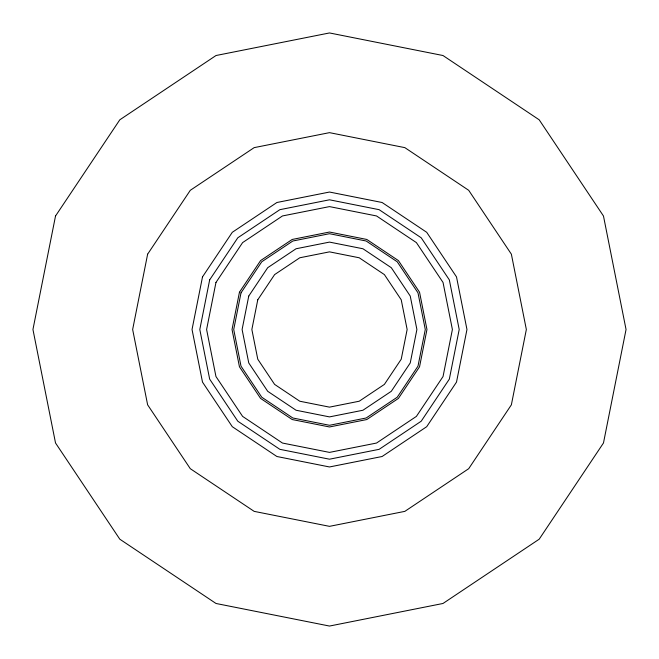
<?xml version="1.0" encoding="UTF-8"?>
<svg xmlns="http://www.w3.org/2000/svg" width="659" height="659" viewBox="0 0 659 659"><rect width="100%" height="100%" fill="white"/><g stroke="black" fill="none" stroke-linecap="round" stroke-linejoin="round"><path stroke-width="0.99" d="M55.521 216.012L32.95 329.5L55.521 442.988L119.806 539.194L216.012 603.479L329.5 626.05L442.988 603.479L539.194 539.194L603.479 442.988L626.05 329.5L603.479 216.012L539.194 119.806L442.988 55.521L329.5 32.95L216.012 55.521L119.806 119.806L55.521 216.012M147.632 254.168L132.648 329.5L147.632 404.832L190.303 468.697L254.168 511.368L329.5 526.352L404.832 511.368L468.697 468.697L511.368 404.832L526.352 329.5L511.368 254.168L468.697 190.303L404.832 147.632L329.5 132.648L254.168 147.632L190.303 190.303L147.632 254.168M202.502 276.895L192.033 329.5L202.502 382.105L232.297 426.702L276.895 456.506L329.5 466.967L382.105 456.506L426.702 426.702L456.506 382.105L466.967 329.5L456.506 276.895L426.702 232.297L382.105 202.502L329.5 192.033L276.895 202.502L232.297 232.297L202.502 276.895M209.669 279.869L199.801 329.5L209.669 379.131L237.792 421.208L279.869 449.331L329.5 459.199L379.131 449.331L421.208 421.208L449.331 379.131L459.199 329.5L449.331 279.869L421.208 237.792L379.131 209.677L329.5 199.801L279.869 209.677L237.792 237.792L209.669 279.869M215.954 282.472L206.605 329.5L215.954 376.528L242.603 416.397L282.472 443.046L329.5 452.395L376.528 443.046L416.397 416.397L443.046 376.528L452.395 329.5L443.046 282.472L416.397 242.603L376.528 215.954L329.5 206.605L282.472 215.954L242.603 242.603L215.954 282.472M239.456 292.201L232.034 329.5L239.456 366.799L260.585 398.415L292.201 419.544L329.5 426.966L366.799 419.544L398.415 398.415L419.544 366.799L426.966 329.5L419.544 292.201L398.415 260.585L366.799 239.456L329.5 232.034L292.201 239.456L260.585 260.585L239.456 292.201M241.005 292.843L233.714 329.5L241.005 366.157L261.771 397.229L292.843 417.995L329.5 425.286L366.157 417.995L397.229 397.229L417.995 366.157L425.286 329.5L417.995 292.843L397.229 261.771L366.157 241.005L329.5 233.714L292.843 241.005L261.771 261.771L241.005 292.843M248.756 296.056L242.1 329.5L248.756 362.944L267.702 391.298L296.056 410.244L329.5 416.9L362.944 410.244L391.298 391.298L410.244 362.944L416.9 329.5L410.244 296.056L391.298 267.702L362.944 248.756L329.5 242.1L296.056 248.756L267.702 267.702L248.756 296.056M257.776 299.787L251.862 329.5L257.776 359.213L274.605 384.395L299.787 401.224L329.5 407.138L359.213 401.224L384.395 384.395L401.224 359.213L407.138 329.5L401.224 299.787L384.395 274.605L359.213 257.776L329.5 251.862L299.787 257.776L274.605 274.605L257.776 299.787"/></g></svg>
